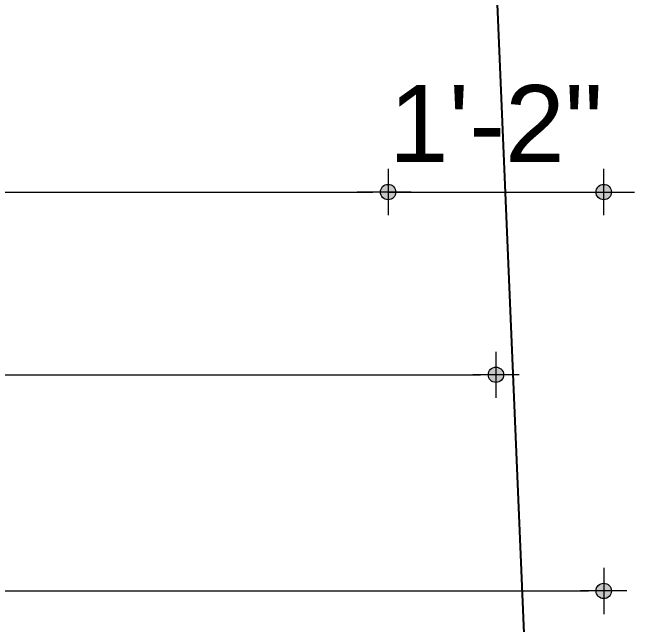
# Model space of a CAD drawing. Header units: inches. Extents: x -4597 to 93300, y -11124 to 5932.
# Drawn here: x -315.65 to -275.26, y -10220.69 to -10180.91 of the extents above; entities that cross this region are included whole.
import ezdxf

# ---------------------------------------------------------------- set-up
doc = ezdxf.new("R2010")
doc.units = ezdxf.units.IN
doc.header["$LTSCALE"] = 0.5
doc.header["$MEASUREMENT"] = 0
doc.header["$PDMODE"] = 66
doc.layers.add('hatch', color=9, linetype='Continuous', lineweight=0)
doc.layers.add('Toilet', color=7, linetype='Continuous', lineweight=25)
doc.styles.get("Standard").update_dxf_attribs({"font": 'arial.ttf'})
doc.dimstyles.new('S8', dxfattribs={"dimtxt": 5, "dimasz": 1, "dimexe": 6, "dimexo": 18, "dimgap": 1.9375, "dimtad": 1, "dimdec": 0, "dimzin": 3, "dimdsep": 46, "dimlunit": 4, "dimtxsty": 'Standard', "dimblk": 'dot 2', "dimcen": 12, "dimse1": 1, "dimse2": 1, "dimclrd": 1, "dimclre": 1, "dimclrt": 256, "dimadec": 0, "dimazin": 0, "dimtfac": 0.75, "dimtdec": 0, "dimtix": 1, "dimtmove": 1, "dimatfit": 3, "dimldrblk": 'DOT', "dimfxl": 1, "dimtolj": 1, "dimtzin": 0, "dimlwd": 9, "dimlwe": 9, "dimarcsym": 0})

# ---------------------------------------------------------------- blocks, each defined once
blk = doc.blocks.new('dot1')
at = {"layer": 'hatch'}
h = blk.add_hatch(color=256, dxfattribs=at)
edge = h.paths.add_edge_path()
edge.add_arc((0, 0), 1, 0, 360)
for p, q in [((0, 3), (0, -3)), ((3, 0), (-3, 0))]:
    blk.add_line(p, q, dxfattribs=at)
blk.add_circle((0, 0), 1, dxfattribs=at)
blk = doc.blocks.new('dot 2')
at = {"layer": 'hatch', "xscale": 0.5, "yscale": 0.5, "zscale": 0.5}
blk.add_blockref('dot1', (0, 0), dxfattribs=at)
blk = doc.blocks.new('*D422')
at = {"layer": 'Defpoints', "color": 0, "transparency": 16777216}
for p in [(-417.908, -10172.784), (-291.265, -10178.689), (-291.265, -10192.583)]:
    blk.add_point(p, dxfattribs=at)
at = {"layer": 'Toilet', "color": 1, "lineweight": 9, "transparency": 16777216}
blk.add_line((-416.908, -10192.583), (-292.265, -10192.583), dxfattribs=at)
at = {"layer": 'Toilet', "color": 1, "lineweight": 9, "transparency": 16777216, "rotation": 180}
blk.add_blockref('dot 2', (-417.908, -10192.583), dxfattribs=at)
at = {"layer": 'Toilet', "color": 1, "lineweight": 9, "transparency": 16777216}
blk.add_blockref('dot 2', (-291.265, -10192.583), dxfattribs=at)
at = {"layer": 'Toilet', "transparency": 16777216, "insert": (-354.586, -10188.093), "char_height": 5, "attachment_point": 5}
blk.add_mtext('\\A1;10\'-7"', dxfattribs=at)
blk = doc.blocks.new('_Dot')
at = {"color": 0, "linetype": 'ByBlock', "lineweight": -2}
blk.add_line((-0.5, 0), (-1, 0), dxfattribs=at)
at = {"color": 0, "linetype": 'ByBlock', "const_width": 0.5}
blk.add_lwpolyline([(-0.25, 0, 1), (0.25, 0, 1)], format="xyb", close=True, dxfattribs=at)
blk = doc.blocks.new('*D423')
at = {"layer": 'Defpoints', "color": 0, "transparency": 16777216}
for p in [(-291.265, -10178.689), (-277.265, -10178.689), (-277.265, -10192.583)]:
    blk.add_point(p, dxfattribs=at)
at = {"layer": 'Toilet', "color": 1, "lineweight": 9, "transparency": 16777216}
for p, q in [((-292.265, -10192.583), (-293.265, -10192.583)), ((-291.265, -10192.583), (-277.265, -10192.583)), ((-276.265, -10192.583), (-275.265, -10192.583))]:
    blk.add_line(p, q, dxfattribs=at)
blk.add_blockref('dot 2', (-291.265, -10192.583), dxfattribs=at)
at = {"layer": 'Toilet', "color": 1, "lineweight": 9, "transparency": 16777216, "rotation": 180}
blk.add_blockref('dot 2', (-277.265, -10192.583), dxfattribs=at)
at = {"layer": 'Toilet', "transparency": 16777216, "insert": (-284.265, -10188.135), "char_height": 5, "attachment_point": 5}
blk.add_mtext('\\A1;1\'-2"', dxfattribs=at)
blk = doc.blocks.new('*D425')
at = {"layer": 'Defpoints', "color": 0, "transparency": 16777216}
for p in [(-424.908, -10172.784), (-284.265, -10178.689), (-284.265, -10204.456)]:
    blk.add_point(p, dxfattribs=at)
at = {"layer": 'Toilet', "color": 1, "lineweight": 9, "transparency": 16777216}
blk.add_line((-423.908, -10204.456), (-285.265, -10204.456), dxfattribs=at)
at = {"layer": 'Toilet', "color": 1, "lineweight": 9, "transparency": 16777216, "rotation": 180}
blk.add_blockref('dot 2', (-424.908, -10204.456), dxfattribs=at)
at = {"layer": 'Toilet', "color": 1, "lineweight": 9, "transparency": 16777216}
blk.add_blockref('dot 2', (-284.265, -10204.456), dxfattribs=at)
at = {"layer": 'Toilet', "transparency": 16777216, "insert": (-354.586, -10199.966), "char_height": 5, "attachment_point": 5}
blk.add_mtext('\\A1;11\'-9"', dxfattribs=at)
blk = doc.blocks.new('*D192')
at = {"layer": 'Defpoints', "color": 0, "transparency": 16777216}
for p in [(-590.079, -10063.827), (-277.265, -10178.689), (-277.265, -10218.501)]:
    blk.add_point(p, dxfattribs=at)
at = {"layer": 'Toilet', "color": 1, "lineweight": 9, "transparency": 16777216}
blk.add_line((-589.079, -10218.501), (-278.265, -10218.501), dxfattribs=at)
at = {"layer": 'Toilet', "color": 1, "lineweight": 9, "transparency": 16777216, "rotation": 180}
blk.add_blockref('dot 2', (-590.079, -10218.501), dxfattribs=at)
at = {"layer": 'Toilet', "color": 1, "lineweight": 9, "transparency": 16777216}
blk.add_blockref('dot 2', (-277.265, -10218.501), dxfattribs=at)
at = {"layer": 'Toilet', "transparency": 16777216, "insert": (-433.672, -10214.011), "char_height": 5, "attachment_point": 5}
blk.add_mtext('\\A1;26\'-1"', dxfattribs=at)

msp = doc.modelspace()

# ---------------------------------------------------------------- linework, layer by layer
msp.add_line((-306.998, -9646.615), (-281.866, -10234.829))

# ---------------------------------------------------------------- dimensions: what is measured, and where the dimension line sits
at = {"layer": 'Toilet'}
for base, p1, p2, picture, middle in [((-277.265, -10218.501), (-590.079, -10063.827), (-277.265, -10178.689), '*D192', (-433.672, -10214.011)), ((-284.265, -10204.456), (-424.908, -10172.784), (-284.265, -10178.689), '*D425', (-354.586, -10199.966)), ((-291.265, -10192.583), (-417.908, -10172.784), (-291.265, -10178.689), '*D422', (-354.586, -10188.093)), ((-277.265, -10192.583), (-291.265, -10178.689), (-277.265, -10178.689), '*D423', (-284.265, -10188.135))]:
    dim = msp.add_linear_dim(base=base, p1=p1, p2=p2, dimstyle='S8', override={"dimfxl": 2, "dimfxlon": 1, "dimarcsym": 1}, dxfattribs=at)
    dim.commit()
    dim.dimension.update_dxf_attribs({"geometry": picture, "text_midpoint": middle})

doc.saveas('drawing.dxf')
